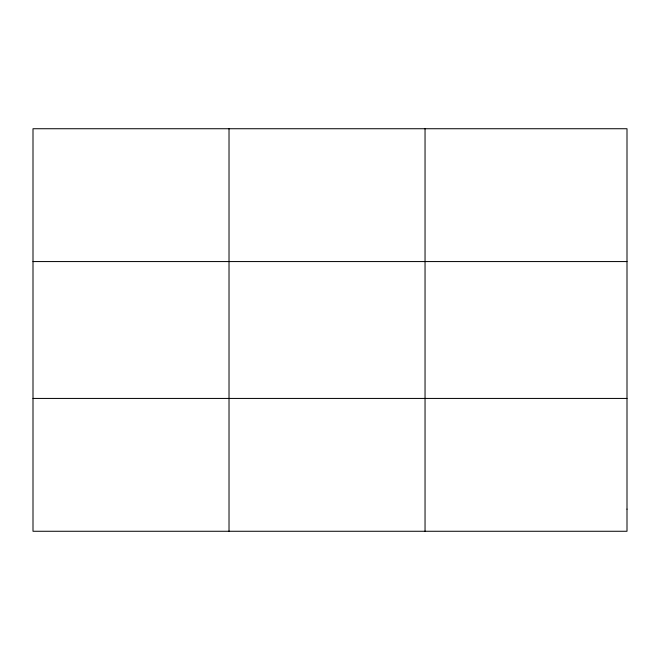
<?xml version="1.0" encoding="UTF-8"?>
<svg xmlns="http://www.w3.org/2000/svg" width="660" height="660" viewBox="0 0 660 660"><rect width="100%" height="100%" fill="white"/><g stroke="black" fill="none" stroke-linecap="round" stroke-linejoin="round"><path stroke-width="0.99" d="M229.02 531.267L229.02 128.733M425.04 531.267L425.04 128.733M33 261.566L627 261.566M33 398.434L627 398.434M627 509.124L627 531.267L33 531.267L33 128.733L627 128.733L627 509.124"/></g></svg>
